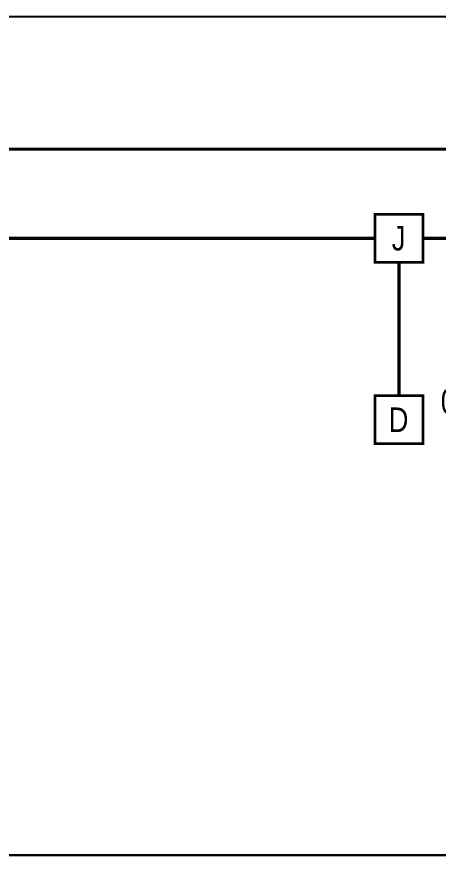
# Model space of a CAD drawing. Header units: inches. Extents: x 9349 to 17082, y 17684 to 25415.
# Drawn here: x 11415 to 11621.1, y 21824.5 to 22234.3 of the extents above; entities that cross this region are included whole.
import ezdxf
from ezdxf.enums import TextEntityAlignment as Align

# ---------------------------------------------------------------- set-up
doc = ezdxf.new("R2010")
doc.units = ezdxf.units.IN
doc.header["$LTSCALE"] = 0.25
doc.header["$MEASUREMENT"] = 0
for name, color, linetype in [('BACKGROUND', 8, 'Continuous'), ('CONDUIT', 6, 'Continuous'), ('HEAT DETECTOR', 1, 'Continuous'), ('JUNCTION BOX', 1, 'Continuous')]:
    doc.layers.add(name, color=color, linetype=linetype)
doc.styles.add('Arial', font='arial.ttf', dxfattribs={"width": 0.8})

# ---------------------------------------------------------------- blocks, each defined once
blk = doc.blocks.new('SIGA-HRD')
at = {"layer": 'HEAT DETECTOR', "const_width": 1.3}
blk.add_lwpolyline([(-11.5, -11.68), (-11.5, 11.7), (11.89, 11.7), (11.89, -11.68)], close=True, dxfattribs=at)
at = {"layer": 'HEAT DETECTOR', "style": 'Arial', "width": 0.8}
blk.add_text('D', height=12, dxfattribs=at).set_placement((0, 0), align=Align.MIDDLE)
for tag, p in [('ADDRESS', (20.64, 8.96)), ('ZONE', (20.64, -8.58))]:
    blk.add_attdef(tag, text='', height=12, dxfattribs=at).set_placement(p, align=Align.MIDDLE_LEFT)
blk.add_attdef('SUBSCRIPT', text='', height=12, dxfattribs=at).set_placement((-16.56, -9.02), align=Align.MIDDLE_RIGHT)
blk = doc.blocks.new('JUNCTION BOX')
at = {"const_width": 1.3}
blk.add_lwpolyline([(-11.5, -11.68), (-11.5, 11.7), (11.89, 11.7), (11.89, -11.68)], close=True, dxfattribs=at)
at = {"style": 'Arial', "width": 0.8}
blk.add_text('J', height=12, dxfattribs=at).set_placement((0, 0), align=Align.MIDDLE)
blk.add_attdef('SUBSCRIPT', text='', height=12, dxfattribs=at).set_placement((-16.56, -9.02), align=Align.MIDDLE_RIGHT)

msp = doc.modelspace()

# ---------------------------------------------------------------- linework, layer by layer
at = {"layer": 'BACKGROUND'}
for points in [[(11836.14, 22234.32), (10093.68, 22234.32), (10093.68, 22138.21), (10188.18, 22138.21), (10188.18, 22114.1)], [(10352.75, 21925.1), (10352.75, 21824.5), (11631.72, 21824.5), (11631.72, 22097.39), (11852.86, 22097.39), (11852.86, 22096.42), (11852.86, 22001.28), (11852.86, 21999.03), (11631.72, 21999.03), (11631.72, 22000.32), (11631.72, 22002.25), (11852.86, 22002.25), (11852.86, 22000.32), (11631.72, 22000.32)], [(11997.5, 21991), (11997.5, 21824.5), (11704.04, 21824.5), (11687, 21824.5), (10352.75, 21824.5), (10352.75, 21935.07), (10352.75, 21937.32), (10362.39, 21938.28), (10371.07, 21942.14), (10378.47, 21947.92)]]:
    msp.add_lwpolyline(points, dxfattribs=at)
at = {"layer": 'CONDUIT', "lineweight": 0, "const_width": 1.5}
for points in [[(11776.57, 22169.65), (10291.8, 22169.65)], [(11274.19, 22126.03), (11590.18, 22126.03)], [(11613.56, 22126.03), (11776.57, 22126.03)], [(11601.87, 22049.06), (11601.87, 22114.33)]]:
    msp.add_lwpolyline(points, dxfattribs=at)

# ---------------------------------------------------------------- block references
at = {"layer": 'HEAT DETECTOR'}
msp.add_blockref('SIGA-HRD', (11601.68, 22037.36), dxfattribs=at).add_auto_attribs({'ADDRESS': '01050076'})
at = {"layer": 'JUNCTION BOX'}
msp.add_blockref('JUNCTION BOX', (11601.68, 22126.02), dxfattribs=at)

doc.saveas('drawing.dxf')
